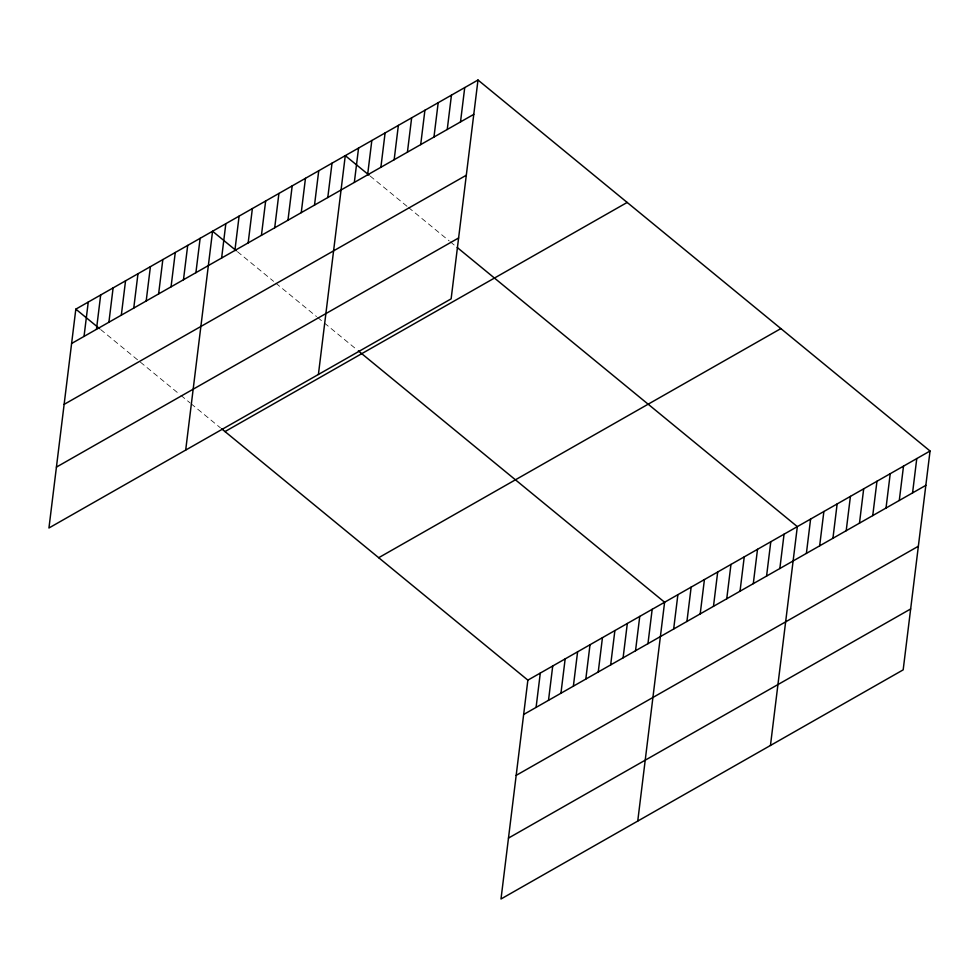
<?xml version="1.0" encoding="UTF-8"?>
<svg xmlns="http://www.w3.org/2000/svg" width="979" height="979" viewBox="0 0 979 979"><rect width="100%" height="100%" fill="white"/><g stroke="black" fill="none" stroke-linecap="round" stroke-linejoin="round"><path stroke-width="0.73" stroke-dasharray="4.89 3.67" d="M370.148 176.036L407.435 206.642M408.573 207.572L449.251 240.956M450.389 241.886L454.905 245.594M237.42 251.652L273.594 281.328M275.845 283.188L316.535 316.572M317.661 317.502L323.315 322.14M324.441 323.07L357.213 349.968M100.678 329.556L179.793 394.476M180.919 395.406L189.963 402.822M191.089 403.752L220.471 427.872"/><path stroke-width="1.47" d="M477.997 80.021L75.824 309.144L48.95 527.987L451.135 298.852L477.997 80.021L930.05 451.013L903.176 669.856L501.003 898.979L527.865 680.148L930.05 451.013M84.035 336.409L88.257 302.07M96.468 329.323L100.678 294.985M108.902 322.25L113.111 287.899M121.323 315.165L125.545 280.814M133.756 308.079L137.978 273.741M146.189 300.994L150.411 266.655M158.622 293.92L162.832 259.57M171.056 286.835L175.265 252.496M183.477 279.749L187.699 245.411M195.91 272.664L200.132 238.325M185.692 450.083L212.565 231.24L236.294 250.722M221.621 258.028L225.831 223.677M234.887 250.465L239.109 216.126M248.164 242.902L252.374 208.564M261.43 235.339L265.652 201.001M274.707 227.777L278.917 193.438M287.973 220.214L292.195 185.875M301.251 212.651L305.46 178.313M314.516 205.1L318.738 170.75M327.794 197.538L332.016 163.187M318.408 374.467L345.281 155.637L369.01 175.106M354.337 182.412L358.559 148.074M367.614 174.849L371.824 140.511M380.88 167.287L385.102 132.948M394.158 159.724L398.367 125.385M407.423 152.161L411.645 117.823M420.701 144.611L424.91 110.26M433.966 137.048L438.188 102.697M447.244 129.485L451.454 95.134M460.509 121.922L464.731 87.584M536.088 707.401L540.298 673.062M548.509 700.328L552.731 665.977M560.943 693.242L565.164 658.904M573.376 686.157L577.598 651.818M585.809 679.071L590.019 644.733M598.242 671.998L602.452 637.647M610.663 664.912L614.885 630.574M623.097 657.827L627.319 623.488M635.53 650.741L639.752 616.403M647.963 643.668L652.173 609.317M637.745 821.075L664.606 602.244L358.351 350.886M673.662 629.02L677.884 594.681M686.94 621.457L691.15 587.119M700.205 613.894L704.427 579.556M713.483 606.331L717.693 571.993M726.748 598.781L730.97 564.43M740.026 591.218L744.248 556.867M753.292 583.655L757.513 549.305M766.569 576.093L770.791 541.754M779.847 568.53L784.057 534.191M770.461 745.46L797.334 526.629L457.169 247.454M806.39 553.404L810.6 519.066M819.656 545.841L823.877 511.503M832.933 538.291L837.143 503.94M846.199 530.728L850.421 496.377M859.476 523.165L863.686 488.815M872.742 515.603L876.964 481.264M886.019 508.04L890.229 473.701M899.285 500.477L903.507 466.139M912.563 492.914L916.772 458.576M71.602 343.494L473.787 114.359M64.124 404.376L466.31 175.241M56.427 467.105L458.613 237.97M224.999 431.58L627.172 202.445M378.689 557.712L780.875 328.589M523.655 714.486L925.828 485.351M516.178 775.368L918.363 546.245M508.468 838.097L910.654 608.962M75.824 309.144L99.552 328.626M221.609 428.79L527.865 680.148"/></g></svg>
